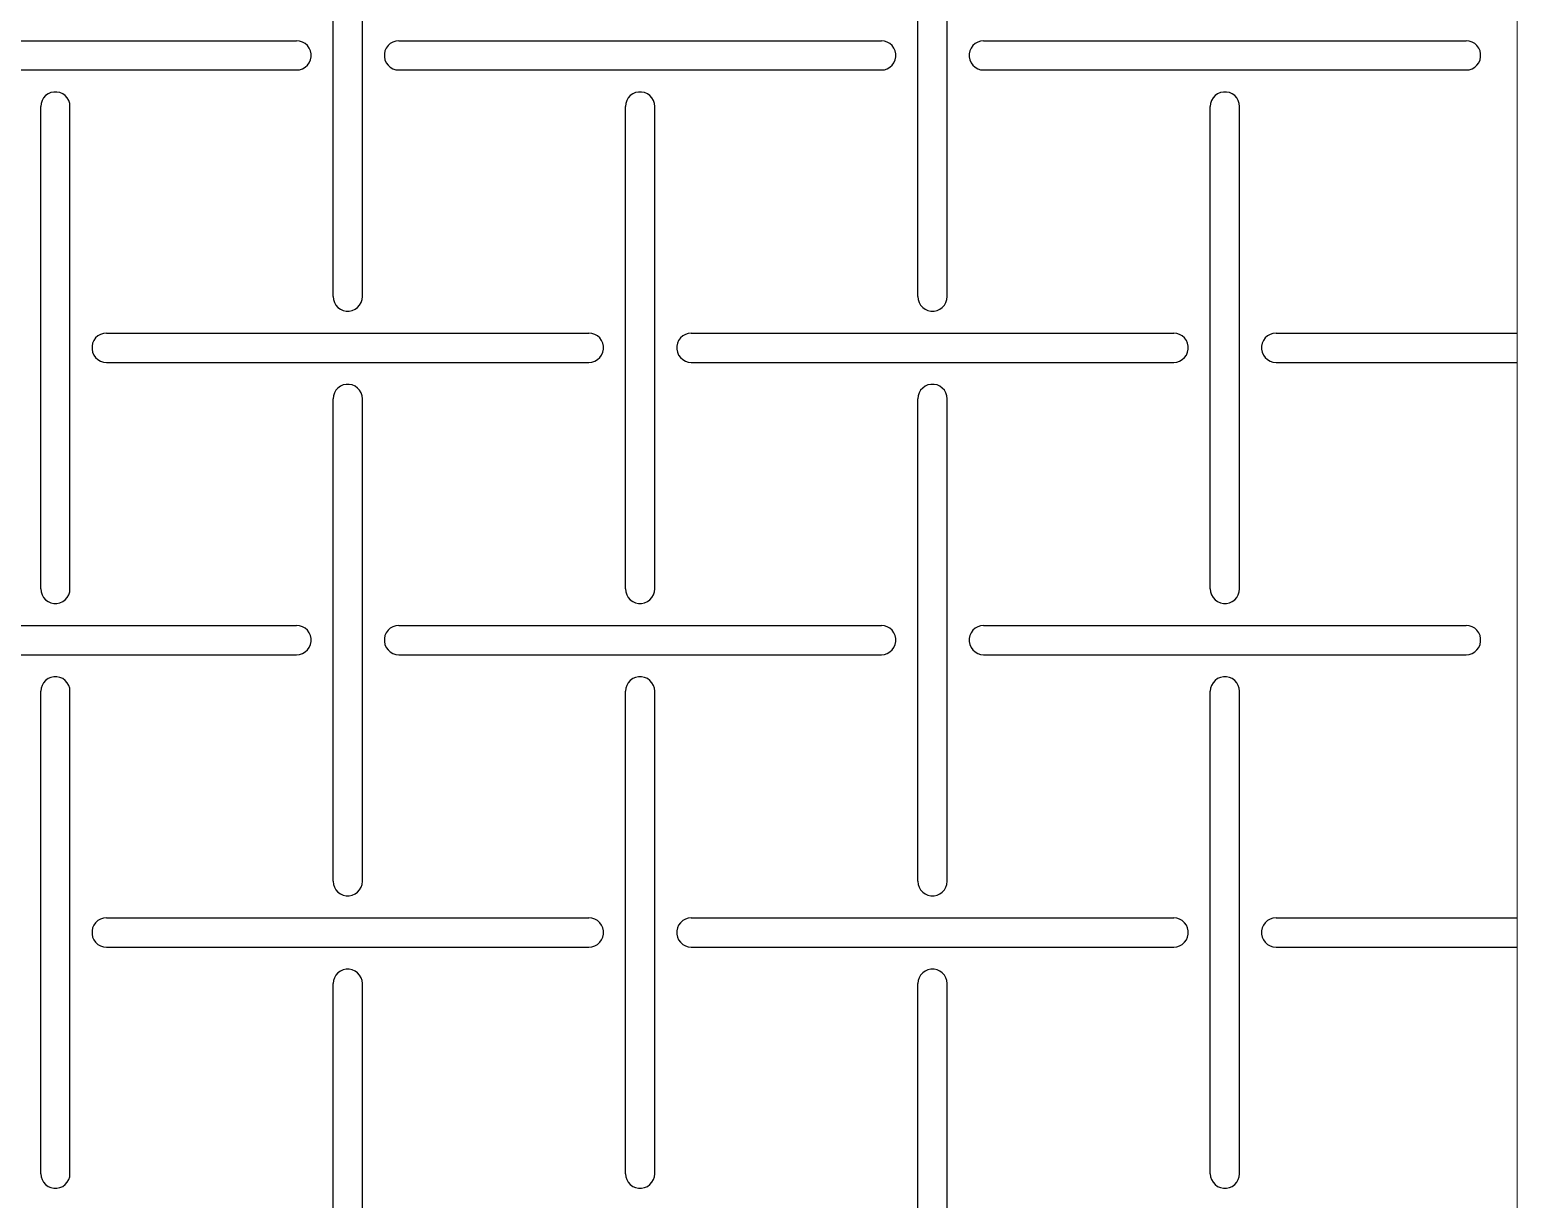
# Model space of a CAD drawing. Header units: metres. Extents: x 0 to 100, y -20 to 320.
# Drawn here: x 49.1 to 100, y 140.9 to 180.9 of the extents above; entities that cross this region are included whole.
import ezdxf

# ---------------------------------------------------------------- set-up
doc = ezdxf.new("R2010")
doc.units = ezdxf.units.M

msp = doc.modelspace()

# ---------------------------------------------------------------- linework, layer by layer
at = {"lineweight": 0}
msp.add_line((100, -20), (100, 320), dxfattribs=at)
for p, q in [((59.5, 171.75), (59.5, 188.25)), ((60.5, 171.75), (60.5, 188.25)), ((79.5, 171.75), (79.5, 188.25)), ((80.5, 171.75), (80.5, 188.25)), ((41.75, 180.5), (58.25, 180.5)), ((58.354, 180.489), (58.25, 180.5)), ((58.453, 180.457), (58.354, 180.489)), ((58.544, 180.405), (58.453, 180.457)), ((58.622, 180.335), (58.544, 180.405)), ((58.683, 180.25), (58.622, 180.335)), ((58.726, 180.155), (58.683, 180.25)), ((58.747, 180.052), (58.726, 180.155)), ((61.274, 180.155), (61.253, 180.052)), ((61.317, 180.25), (61.274, 180.155)), ((61.378, 180.335), (61.317, 180.25)), ((61.456, 180.405), (61.378, 180.335)), ((61.547, 180.457), (61.456, 180.405)), ((61.646, 180.489), (61.547, 180.457)), ((61.75, 180.5), (61.646, 180.489)), ((61.75, 180.5), (78.25, 180.5)), ((78.354, 180.489), (78.25, 180.5)), ((78.453, 180.457), (78.354, 180.489)), ((78.544, 180.405), (78.453, 180.457)), ((78.622, 180.335), (78.544, 180.405)), ((78.683, 180.25), (78.622, 180.335)), ((78.726, 180.155), (78.683, 180.25)), ((78.747, 180.052), (78.726, 180.155)), ((81.274, 180.155), (81.253, 180.052)), ((81.317, 180.25), (81.274, 180.155)), ((81.378, 180.335), (81.317, 180.25)), ((81.456, 180.405), (81.378, 180.335)), ((81.547, 180.457), (81.456, 180.405)), ((81.646, 180.489), (81.547, 180.457)), ((81.75, 180.5), (81.646, 180.489)), ((81.75, 180.5), (98.25, 180.5)), ((98.354, 180.489), (98.25, 180.5)), ((98.453, 180.457), (98.354, 180.489)), ((98.544, 180.405), (98.453, 180.457)), ((98.622, 180.335), (98.544, 180.405)), ((98.683, 180.25), (98.622, 180.335)), ((98.726, 180.155), (98.683, 180.25)), ((98.747, 180.052), (98.726, 180.155)), ((58.453, 179.543), (58.544, 179.595)), ((58.544, 179.595), (58.622, 179.665)), ((58.622, 179.665), (58.683, 179.75)), ((58.683, 179.75), (58.726, 179.845)), ((58.726, 179.845), (58.747, 179.948)), ((58.747, 179.948), (58.747, 180.052)), ((61.253, 180.052), (61.253, 179.948)), ((61.253, 179.948), (61.274, 179.845)), ((61.274, 179.845), (61.317, 179.75)), ((61.317, 179.75), (61.378, 179.665)), ((61.378, 179.665), (61.456, 179.595)), ((61.456, 179.595), (61.547, 179.543)), ((78.453, 179.543), (78.544, 179.595)), ((78.544, 179.595), (78.622, 179.665)), ((78.622, 179.665), (78.683, 179.75)), ((78.683, 179.75), (78.726, 179.845)), ((78.726, 179.845), (78.747, 179.948)), ((78.747, 179.948), (78.747, 180.052)), ((81.253, 180.052), (81.253, 179.948)), ((81.253, 179.948), (81.274, 179.845)), ((81.274, 179.845), (81.317, 179.75)), ((81.317, 179.75), (81.378, 179.665)), ((81.378, 179.665), (81.456, 179.595)), ((81.456, 179.595), (81.547, 179.543)), ((98.453, 179.543), (98.544, 179.595)), ((98.544, 179.595), (98.622, 179.665)), ((98.622, 179.665), (98.683, 179.75)), ((98.683, 179.75), (98.726, 179.845)), ((98.726, 179.845), (98.747, 179.948)), ((98.747, 179.948), (98.747, 180.052)), ((41.75, 179.5), (58.25, 179.5)), ((58.25, 179.5), (58.354, 179.511)), ((58.354, 179.511), (58.453, 179.543)), ((61.547, 179.543), (61.646, 179.511)), ((61.646, 179.511), (61.75, 179.5)), ((61.75, 179.5), (78.25, 179.5)), ((78.25, 179.5), (78.354, 179.511)), ((78.354, 179.511), (78.453, 179.543)), ((81.547, 179.543), (81.646, 179.511)), ((81.646, 179.511), (81.75, 179.5)), ((81.75, 179.5), (98.25, 179.5)), ((98.25, 179.5), (98.354, 179.511)), ((98.354, 179.511), (98.453, 179.543)), ((49.665, 178.622), (49.595, 178.544)), ((49.75, 178.683), (49.665, 178.622)), ((49.845, 178.726), (49.75, 178.683)), ((49.948, 178.747), (49.845, 178.726)), ((50.052, 178.747), (49.948, 178.747)), ((50.155, 178.726), (50.052, 178.747)), ((50.25, 178.683), (50.155, 178.726)), ((50.335, 178.622), (50.25, 178.683)), ((50.405, 178.544), (50.335, 178.622)), ((69.665, 178.622), (69.595, 178.544)), ((69.75, 178.683), (69.665, 178.622)), ((69.845, 178.726), (69.75, 178.683)), ((69.948, 178.747), (69.845, 178.726)), ((70.052, 178.747), (69.948, 178.747)), ((70.155, 178.726), (70.052, 178.747)), ((70.25, 178.683), (70.155, 178.726)), ((70.335, 178.622), (70.25, 178.683)), ((70.405, 178.544), (70.335, 178.622)), ((89.665, 178.622), (89.595, 178.544)), ((89.75, 178.683), (89.665, 178.622)), ((89.845, 178.726), (89.75, 178.683)), ((89.948, 178.747), (89.845, 178.726)), ((90.052, 178.747), (89.948, 178.747)), ((90.155, 178.726), (90.052, 178.747)), ((90.25, 178.683), (90.155, 178.726)), ((90.335, 178.622), (90.25, 178.683)), ((90.405, 178.544), (90.335, 178.622)), ((49.511, 178.354), (49.5, 178.25)), ((49.5, 161.75), (49.5, 178.25)), ((49.543, 178.453), (49.511, 178.354)), ((49.595, 178.544), (49.543, 178.453)), ((50.457, 178.453), (50.405, 178.544)), ((50.489, 178.354), (50.457, 178.453)), ((50.5, 178.25), (50.489, 178.354)), ((50.5, 161.75), (50.5, 178.25)), ((69.511, 178.354), (69.5, 178.25)), ((69.5, 161.75), (69.5, 178.25)), ((69.543, 178.453), (69.511, 178.354)), ((69.595, 178.544), (69.543, 178.453)), ((70.457, 178.453), (70.405, 178.544)), ((70.489, 178.354), (70.457, 178.453)), ((70.5, 178.25), (70.489, 178.354)), ((70.5, 161.75), (70.5, 178.25)), ((89.511, 178.354), (89.5, 178.25)), ((89.5, 161.75), (89.5, 178.25)), ((89.543, 178.453), (89.511, 178.354)), ((89.595, 178.544), (89.543, 178.453)), ((90.457, 178.453), (90.405, 178.544)), ((90.489, 178.354), (90.457, 178.453)), ((90.5, 178.25), (90.489, 178.354)), ((90.5, 161.75), (90.5, 178.25)), ((59.5, 171.75), (59.511, 171.646)), ((59.511, 171.646), (59.543, 171.547)), ((59.543, 171.547), (59.595, 171.456)), ((59.595, 171.456), (59.665, 171.378)), ((60.335, 171.378), (60.405, 171.456)), ((60.405, 171.456), (60.457, 171.547)), ((60.457, 171.547), (60.489, 171.646)), ((60.489, 171.646), (60.5, 171.75)), ((79.5, 171.75), (79.511, 171.646)), ((79.511, 171.646), (79.543, 171.547)), ((79.543, 171.547), (79.595, 171.456)), ((79.595, 171.456), (79.665, 171.378)), ((80.335, 171.378), (80.405, 171.456)), ((80.405, 171.456), (80.457, 171.547)), ((80.457, 171.547), (80.489, 171.646)), ((80.489, 171.646), (80.5, 171.75)), ((59.665, 171.378), (59.75, 171.317)), ((59.75, 171.317), (59.845, 171.274)), ((59.845, 171.274), (59.948, 171.253)), ((59.948, 171.253), (60.052, 171.253)), ((60.052, 171.253), (60.155, 171.274)), ((60.155, 171.274), (60.25, 171.317)), ((60.25, 171.317), (60.335, 171.378)), ((79.665, 171.378), (79.75, 171.317)), ((79.75, 171.317), (79.845, 171.274)), ((79.845, 171.274), (79.948, 171.253)), ((79.948, 171.253), (80.052, 171.253)), ((80.052, 171.253), (80.155, 171.274)), ((80.155, 171.274), (80.25, 171.317)), ((80.25, 171.317), (80.335, 171.378)), ((51.547, 170.457), (51.456, 170.405)), ((51.646, 170.489), (51.547, 170.457)), ((51.75, 170.5), (51.646, 170.489)), ((51.75, 170.5), (68.25, 170.5)), ((68.354, 170.489), (68.25, 170.5)), ((68.453, 170.457), (68.354, 170.489)), ((68.544, 170.405), (68.453, 170.457)), ((71.547, 170.457), (71.456, 170.405)), ((71.646, 170.489), (71.547, 170.457)), ((71.75, 170.5), (71.646, 170.489)), ((71.75, 170.5), (88.25, 170.5)), ((88.354, 170.489), (88.25, 170.5)), ((88.453, 170.457), (88.354, 170.489)), ((88.544, 170.405), (88.453, 170.457)), ((91.547, 170.457), (91.456, 170.405)), ((91.646, 170.489), (91.547, 170.457)), ((91.75, 170.5), (91.646, 170.489)), ((91.75, 170.5), (100, 170.5)), ((51.274, 170.155), (51.253, 170.052)), ((51.253, 170.052), (51.253, 169.948)), ((51.253, 169.948), (51.274, 169.845)), ((51.317, 170.25), (51.274, 170.155)), ((51.378, 170.335), (51.317, 170.25)), ((51.456, 170.405), (51.378, 170.335)), ((68.622, 170.335), (68.544, 170.405)), ((68.683, 170.25), (68.622, 170.335)), ((68.726, 170.155), (68.683, 170.25)), ((68.747, 170.052), (68.726, 170.155)), ((68.726, 169.845), (68.747, 169.948)), ((68.747, 169.948), (68.747, 170.052)), ((71.274, 170.155), (71.253, 170.052)), ((71.253, 170.052), (71.253, 169.948)), ((71.253, 169.948), (71.274, 169.845)), ((71.317, 170.25), (71.274, 170.155)), ((71.378, 170.335), (71.317, 170.25)), ((71.456, 170.405), (71.378, 170.335)), ((88.622, 170.335), (88.544, 170.405)), ((88.683, 170.25), (88.622, 170.335)), ((88.726, 170.155), (88.683, 170.25)), ((88.747, 170.052), (88.726, 170.155)), ((88.726, 169.845), (88.747, 169.948)), ((88.747, 169.948), (88.747, 170.052)), ((91.274, 170.155), (91.253, 170.052)), ((91.253, 170.052), (91.253, 169.948)), ((91.253, 169.948), (91.274, 169.845)), ((91.317, 170.25), (91.274, 170.155)), ((91.378, 170.335), (91.317, 170.25)), ((91.456, 170.405), (91.378, 170.335)), ((51.274, 169.845), (51.317, 169.75)), ((51.317, 169.75), (51.378, 169.665)), ((51.378, 169.665), (51.456, 169.595)), ((51.456, 169.595), (51.547, 169.543)), ((51.547, 169.543), (51.646, 169.511)), ((51.646, 169.511), (51.75, 169.5)), ((51.75, 169.5), (68.25, 169.5)), ((68.25, 169.5), (68.354, 169.511)), ((68.354, 169.511), (68.453, 169.543)), ((68.453, 169.543), (68.544, 169.595)), ((68.544, 169.595), (68.622, 169.665)), ((68.622, 169.665), (68.683, 169.75)), ((68.683, 169.75), (68.726, 169.845)), ((71.274, 169.845), (71.317, 169.75)), ((71.317, 169.75), (71.378, 169.665)), ((71.378, 169.665), (71.456, 169.595)), ((71.456, 169.595), (71.547, 169.543)), ((71.547, 169.543), (71.646, 169.511)), ((71.646, 169.511), (71.75, 169.5)), ((71.75, 169.5), (88.25, 169.5)), ((88.25, 169.5), (88.354, 169.511)), ((88.354, 169.511), (88.453, 169.543)), ((88.453, 169.543), (88.544, 169.595)), ((88.544, 169.595), (88.622, 169.665)), ((88.622, 169.665), (88.683, 169.75)), ((88.683, 169.75), (88.726, 169.845)), ((91.274, 169.845), (91.317, 169.75)), ((91.317, 169.75), (91.378, 169.665)), ((91.378, 169.665), (91.456, 169.595)), ((91.456, 169.595), (91.547, 169.543)), ((91.547, 169.543), (91.646, 169.511)), ((91.646, 169.511), (91.75, 169.5)), ((91.75, 169.5), (100, 169.5)), ((59.543, 168.453), (59.511, 168.354)), ((59.595, 168.544), (59.543, 168.453)), ((59.665, 168.622), (59.595, 168.544)), ((59.75, 168.683), (59.665, 168.622)), ((59.845, 168.726), (59.75, 168.683)), ((59.948, 168.747), (59.845, 168.726)), ((60.052, 168.747), (59.948, 168.747)), ((60.155, 168.726), (60.052, 168.747)), ((60.25, 168.683), (60.155, 168.726)), ((60.335, 168.622), (60.25, 168.683)), ((60.405, 168.544), (60.335, 168.622)), ((60.457, 168.453), (60.405, 168.544)), ((60.489, 168.354), (60.457, 168.453)), ((79.543, 168.453), (79.511, 168.354)), ((79.595, 168.544), (79.543, 168.453)), ((79.665, 168.622), (79.595, 168.544)), ((79.75, 168.683), (79.665, 168.622)), ((79.845, 168.726), (79.75, 168.683)), ((79.948, 168.747), (79.845, 168.726)), ((80.052, 168.747), (79.948, 168.747)), ((80.155, 168.726), (80.052, 168.747)), ((80.25, 168.683), (80.155, 168.726)), ((80.335, 168.622), (80.25, 168.683)), ((80.405, 168.544), (80.335, 168.622)), ((80.457, 168.453), (80.405, 168.544)), ((80.489, 168.354), (80.457, 168.453)), ((59.511, 168.354), (59.5, 168.25)), ((59.5, 151.75), (59.5, 168.25)), ((60.5, 168.25), (60.489, 168.354)), ((60.5, 151.75), (60.5, 168.25)), ((79.511, 168.354), (79.5, 168.25)), ((79.5, 151.75), (79.5, 168.25)), ((80.5, 168.25), (80.489, 168.354)), ((80.5, 151.75), (80.5, 168.25)), ((49.5, 161.75), (49.511, 161.646)), ((49.511, 161.646), (49.543, 161.547)), ((49.543, 161.547), (49.595, 161.456)), ((49.595, 161.456), (49.665, 161.378)), ((49.665, 161.378), (49.75, 161.317)), ((49.75, 161.317), (49.845, 161.274)), ((50.155, 161.274), (50.25, 161.317)), ((50.25, 161.317), (50.335, 161.378)), ((50.335, 161.378), (50.405, 161.456)), ((50.405, 161.456), (50.457, 161.547)), ((50.457, 161.547), (50.489, 161.646)), ((50.489, 161.646), (50.5, 161.75)), ((69.5, 161.75), (69.511, 161.646)), ((69.511, 161.646), (69.543, 161.547)), ((69.543, 161.547), (69.595, 161.456)), ((69.595, 161.456), (69.665, 161.378)), ((69.665, 161.378), (69.75, 161.317)), ((69.75, 161.317), (69.845, 161.274)), ((70.155, 161.274), (70.25, 161.317)), ((70.25, 161.317), (70.335, 161.378)), ((70.335, 161.378), (70.405, 161.456)), ((70.405, 161.456), (70.457, 161.547)), ((70.457, 161.547), (70.489, 161.646)), ((70.489, 161.646), (70.5, 161.75)), ((89.5, 161.75), (89.511, 161.646)), ((89.511, 161.646), (89.543, 161.547)), ((89.543, 161.547), (89.595, 161.456)), ((89.595, 161.456), (89.665, 161.378)), ((89.665, 161.378), (89.75, 161.317)), ((89.75, 161.317), (89.845, 161.274)), ((90.155, 161.274), (90.25, 161.317)), ((90.25, 161.317), (90.335, 161.378)), ((90.335, 161.378), (90.405, 161.456)), ((90.405, 161.456), (90.457, 161.547)), ((90.457, 161.547), (90.489, 161.646)), ((90.489, 161.646), (90.5, 161.75)), ((49.845, 161.274), (49.948, 161.253)), ((49.948, 161.253), (50.052, 161.253)), ((50.052, 161.253), (50.155, 161.274)), ((69.845, 161.274), (69.948, 161.253)), ((69.948, 161.253), (70.052, 161.253)), ((70.052, 161.253), (70.155, 161.274)), ((89.845, 161.274), (89.948, 161.253)), ((89.948, 161.253), (90.052, 161.253)), ((90.052, 161.253), (90.155, 161.274)), ((41.75, 160.5), (58.25, 160.5)), ((58.354, 160.489), (58.25, 160.5)), ((58.453, 160.457), (58.354, 160.489)), ((58.544, 160.405), (58.453, 160.457)), ((58.622, 160.335), (58.544, 160.405)), ((58.683, 160.25), (58.622, 160.335)), ((61.378, 160.335), (61.317, 160.25)), ((61.456, 160.405), (61.378, 160.335)), ((61.547, 160.457), (61.456, 160.405)), ((61.646, 160.489), (61.547, 160.457)), ((61.75, 160.5), (61.646, 160.489)), ((61.75, 160.5), (78.25, 160.5)), ((78.354, 160.489), (78.25, 160.5)), ((78.453, 160.457), (78.354, 160.489)), ((78.544, 160.405), (78.453, 160.457)), ((78.622, 160.335), (78.544, 160.405)), ((78.683, 160.25), (78.622, 160.335)), ((81.378, 160.335), (81.317, 160.25)), ((81.456, 160.405), (81.378, 160.335)), ((81.547, 160.457), (81.456, 160.405)), ((81.646, 160.489), (81.547, 160.457)), ((81.75, 160.5), (81.646, 160.489)), ((81.75, 160.5), (98.25, 160.5)), ((98.354, 160.489), (98.25, 160.5)), ((98.453, 160.457), (98.354, 160.489)), ((98.544, 160.405), (98.453, 160.457)), ((98.622, 160.335), (98.544, 160.405)), ((98.683, 160.25), (98.622, 160.335)), ((58.726, 160.155), (58.683, 160.25)), ((58.683, 159.75), (58.726, 159.845)), ((58.747, 160.052), (58.726, 160.155)), ((58.726, 159.845), (58.747, 159.948)), ((58.747, 159.948), (58.747, 160.052)), ((61.274, 160.155), (61.253, 160.052)), ((61.253, 160.052), (61.253, 159.948)), ((61.253, 159.948), (61.274, 159.845)), ((61.317, 160.25), (61.274, 160.155)), ((61.274, 159.845), (61.317, 159.75)), ((78.726, 160.155), (78.683, 160.25)), ((78.683, 159.75), (78.726, 159.845)), ((78.747, 160.052), (78.726, 160.155)), ((78.726, 159.845), (78.747, 159.948)), ((78.747, 159.948), (78.747, 160.052)), ((81.274, 160.155), (81.253, 160.052)), ((81.253, 160.052), (81.253, 159.948)), ((81.253, 159.948), (81.274, 159.845)), ((81.317, 160.25), (81.274, 160.155)), ((81.274, 159.845), (81.317, 159.75)), ((98.726, 160.155), (98.683, 160.25)), ((98.683, 159.75), (98.726, 159.845)), ((98.747, 160.052), (98.726, 160.155)), ((98.726, 159.845), (98.747, 159.948)), ((98.747, 159.948), (98.747, 160.052)), ((41.75, 159.5), (58.25, 159.5)), ((58.25, 159.5), (58.354, 159.511)), ((58.354, 159.511), (58.453, 159.543)), ((58.453, 159.543), (58.544, 159.595)), ((58.544, 159.595), (58.622, 159.665)), ((58.622, 159.665), (58.683, 159.75)), ((61.317, 159.75), (61.378, 159.665)), ((61.378, 159.665), (61.456, 159.595)), ((61.456, 159.595), (61.547, 159.543)), ((61.547, 159.543), (61.646, 159.511)), ((61.646, 159.511), (61.75, 159.5)), ((61.75, 159.5), (78.25, 159.5)), ((78.25, 159.5), (78.354, 159.511)), ((78.354, 159.511), (78.453, 159.543)), ((78.453, 159.543), (78.544, 159.595)), ((78.544, 159.595), (78.622, 159.665)), ((78.622, 159.665), (78.683, 159.75)), ((81.317, 159.75), (81.378, 159.665)), ((81.378, 159.665), (81.456, 159.595)), ((81.456, 159.595), (81.547, 159.543)), ((81.547, 159.543), (81.646, 159.511)), ((81.646, 159.511), (81.75, 159.5)), ((81.75, 159.5), (98.25, 159.5)), ((98.25, 159.5), (98.354, 159.511)), ((98.354, 159.511), (98.453, 159.543)), ((98.453, 159.543), (98.544, 159.595)), ((98.544, 159.595), (98.622, 159.665)), ((98.622, 159.665), (98.683, 159.75)), ((49.948, 158.747), (49.845, 158.726)), ((50.052, 158.747), (49.948, 158.747)), ((50.155, 158.726), (50.052, 158.747)), ((69.948, 158.747), (69.845, 158.726)), ((70.052, 158.747), (69.948, 158.747)), ((70.155, 158.726), (70.052, 158.747)), ((89.948, 158.747), (89.845, 158.726)), ((90.052, 158.747), (89.948, 158.747)), ((90.155, 158.726), (90.052, 158.747)), ((49.511, 158.354), (49.5, 158.25)), ((49.5, 141.75), (49.5, 158.25)), ((49.543, 158.453), (49.511, 158.354)), ((49.595, 158.544), (49.543, 158.453)), ((49.665, 158.622), (49.595, 158.544)), ((49.75, 158.683), (49.665, 158.622)), ((49.845, 158.726), (49.75, 158.683)), ((50.25, 158.683), (50.155, 158.726)), ((50.335, 158.622), (50.25, 158.683)), ((50.405, 158.544), (50.335, 158.622)), ((50.457, 158.453), (50.405, 158.544)), ((50.489, 158.354), (50.457, 158.453)), ((50.5, 158.25), (50.489, 158.354)), ((50.5, 141.75), (50.5, 158.25)), ((69.511, 158.354), (69.5, 158.25)), ((69.5, 141.75), (69.5, 158.25)), ((69.543, 158.453), (69.511, 158.354)), ((69.595, 158.544), (69.543, 158.453)), ((69.665, 158.622), (69.595, 158.544)), ((69.75, 158.683), (69.665, 158.622)), ((69.845, 158.726), (69.75, 158.683)), ((70.25, 158.683), (70.155, 158.726)), ((70.335, 158.622), (70.25, 158.683)), ((70.405, 158.544), (70.335, 158.622)), ((70.457, 158.453), (70.405, 158.544)), ((70.489, 158.354), (70.457, 158.453)), ((70.5, 158.25), (70.489, 158.354)), ((70.5, 141.75), (70.5, 158.25)), ((89.511, 158.354), (89.5, 158.25)), ((89.5, 141.75), (89.5, 158.25)), ((89.543, 158.453), (89.511, 158.354)), ((89.595, 158.544), (89.543, 158.453)), ((89.665, 158.622), (89.595, 158.544)), ((89.75, 158.683), (89.665, 158.622)), ((89.845, 158.726), (89.75, 158.683)), ((90.25, 158.683), (90.155, 158.726)), ((90.335, 158.622), (90.25, 158.683)), ((90.405, 158.544), (90.335, 158.622)), ((90.457, 158.453), (90.405, 158.544)), ((90.489, 158.354), (90.457, 158.453)), ((90.5, 158.25), (90.489, 158.354)), ((90.5, 141.75), (90.5, 158.25)), ((59.5, 151.75), (59.511, 151.646)), ((59.511, 151.646), (59.543, 151.547)), ((60.457, 151.547), (60.489, 151.646)), ((60.489, 151.646), (60.5, 151.75)), ((79.5, 151.75), (79.511, 151.646)), ((79.511, 151.646), (79.543, 151.547)), ((80.457, 151.547), (80.489, 151.646)), ((80.489, 151.646), (80.5, 151.75)), ((59.543, 151.547), (59.595, 151.456)), ((59.595, 151.456), (59.665, 151.378)), ((59.665, 151.378), (59.75, 151.317)), ((59.75, 151.317), (59.845, 151.274)), ((59.845, 151.274), (59.948, 151.253)), ((59.948, 151.253), (60.052, 151.253)), ((60.052, 151.253), (60.155, 151.274)), ((60.155, 151.274), (60.25, 151.317)), ((60.25, 151.317), (60.335, 151.378)), ((60.335, 151.378), (60.405, 151.456)), ((60.405, 151.456), (60.457, 151.547)), ((79.543, 151.547), (79.595, 151.456)), ((79.595, 151.456), (79.665, 151.378)), ((79.665, 151.378), (79.75, 151.317)), ((79.75, 151.317), (79.845, 151.274)), ((79.845, 151.274), (79.948, 151.253)), ((79.948, 151.253), (80.052, 151.253)), ((80.052, 151.253), (80.155, 151.274)), ((80.155, 151.274), (80.25, 151.317)), ((80.25, 151.317), (80.335, 151.378)), ((80.335, 151.378), (80.405, 151.456)), ((80.405, 151.456), (80.457, 151.547)), ((51.274, 150.155), (51.253, 150.052)), ((51.317, 150.25), (51.274, 150.155)), ((51.378, 150.335), (51.317, 150.25)), ((51.456, 150.405), (51.378, 150.335)), ((51.547, 150.457), (51.456, 150.405)), ((51.646, 150.489), (51.547, 150.457)), ((51.75, 150.5), (51.646, 150.489)), ((51.75, 150.5), (68.25, 150.5)), ((68.354, 150.489), (68.25, 150.5)), ((68.453, 150.457), (68.354, 150.489)), ((68.544, 150.405), (68.453, 150.457)), ((68.622, 150.335), (68.544, 150.405)), ((68.683, 150.25), (68.622, 150.335)), ((68.726, 150.155), (68.683, 150.25)), ((68.747, 150.052), (68.726, 150.155)), ((71.274, 150.155), (71.253, 150.052)), ((71.317, 150.25), (71.274, 150.155)), ((71.378, 150.335), (71.317, 150.25)), ((71.456, 150.405), (71.378, 150.335)), ((71.547, 150.457), (71.456, 150.405)), ((71.646, 150.489), (71.547, 150.457)), ((71.75, 150.5), (71.646, 150.489)), ((71.75, 150.5), (88.25, 150.5)), ((88.354, 150.489), (88.25, 150.5)), ((88.453, 150.457), (88.354, 150.489)), ((88.544, 150.405), (88.453, 150.457)), ((88.622, 150.335), (88.544, 150.405)), ((88.683, 150.25), (88.622, 150.335)), ((88.726, 150.155), (88.683, 150.25)), ((88.747, 150.052), (88.726, 150.155)), ((91.274, 150.155), (91.253, 150.052)), ((91.317, 150.25), (91.274, 150.155)), ((91.378, 150.335), (91.317, 150.25)), ((91.456, 150.405), (91.378, 150.335)), ((91.547, 150.457), (91.456, 150.405)), ((91.646, 150.489), (91.547, 150.457)), ((91.75, 150.5), (91.646, 150.489)), ((91.75, 150.5), (100, 150.5)), ((51.253, 150.052), (51.253, 149.948)), ((51.253, 149.948), (51.274, 149.845)), ((51.274, 149.845), (51.317, 149.75)), ((51.317, 149.75), (51.378, 149.665)), ((51.378, 149.665), (51.456, 149.595)), ((51.456, 149.595), (51.547, 149.543)), ((68.453, 149.543), (68.544, 149.595)), ((68.544, 149.595), (68.622, 149.665)), ((68.622, 149.665), (68.683, 149.75)), ((68.683, 149.75), (68.726, 149.845)), ((68.726, 149.845), (68.747, 149.948)), ((68.747, 149.948), (68.747, 150.052)), ((71.253, 150.052), (71.253, 149.948)), ((71.253, 149.948), (71.274, 149.845)), ((71.274, 149.845), (71.317, 149.75)), ((71.317, 149.75), (71.378, 149.665)), ((71.378, 149.665), (71.456, 149.595)), ((71.456, 149.595), (71.547, 149.543)), ((88.453, 149.543), (88.544, 149.595)), ((88.544, 149.595), (88.622, 149.665)), ((88.622, 149.665), (88.683, 149.75)), ((88.683, 149.75), (88.726, 149.845)), ((88.726, 149.845), (88.747, 149.948)), ((88.747, 149.948), (88.747, 150.052)), ((91.253, 150.052), (91.253, 149.948)), ((91.253, 149.948), (91.274, 149.845)), ((91.274, 149.845), (91.317, 149.75)), ((91.317, 149.75), (91.378, 149.665)), ((91.378, 149.665), (91.456, 149.595)), ((91.456, 149.595), (91.547, 149.543)), ((51.547, 149.543), (51.646, 149.511)), ((51.646, 149.511), (51.75, 149.5)), ((51.75, 149.5), (68.25, 149.5)), ((68.25, 149.5), (68.354, 149.511)), ((68.354, 149.511), (68.453, 149.543)), ((71.547, 149.543), (71.646, 149.511)), ((71.646, 149.511), (71.75, 149.5)), ((71.75, 149.5), (88.25, 149.5)), ((88.25, 149.5), (88.354, 149.511)), ((88.354, 149.511), (88.453, 149.543)), ((91.547, 149.543), (91.646, 149.511)), ((91.646, 149.511), (91.75, 149.5)), ((91.75, 149.5), (100, 149.5)), ((59.665, 148.622), (59.595, 148.544)), ((59.75, 148.683), (59.665, 148.622)), ((59.845, 148.726), (59.75, 148.683)), ((59.948, 148.747), (59.845, 148.726)), ((60.052, 148.747), (59.948, 148.747)), ((60.155, 148.726), (60.052, 148.747)), ((60.25, 148.683), (60.155, 148.726)), ((60.335, 148.622), (60.25, 148.683)), ((60.405, 148.544), (60.335, 148.622)), ((79.665, 148.622), (79.595, 148.544)), ((79.75, 148.683), (79.665, 148.622)), ((79.845, 148.726), (79.75, 148.683)), ((79.948, 148.747), (79.845, 148.726)), ((80.052, 148.747), (79.948, 148.747)), ((80.155, 148.726), (80.052, 148.747)), ((80.25, 148.683), (80.155, 148.726)), ((80.335, 148.622), (80.25, 148.683)), ((80.405, 148.544), (80.335, 148.622)), ((59.511, 148.354), (59.5, 148.25)), ((59.5, 131.75), (59.5, 148.25)), ((59.543, 148.453), (59.511, 148.354)), ((59.595, 148.544), (59.543, 148.453)), ((60.457, 148.453), (60.405, 148.544)), ((60.489, 148.354), (60.457, 148.453)), ((60.5, 148.25), (60.489, 148.354)), ((60.5, 131.75), (60.5, 148.25)), ((79.511, 148.354), (79.5, 148.25)), ((79.5, 131.75), (79.5, 148.25)), ((79.543, 148.453), (79.511, 148.354)), ((79.595, 148.544), (79.543, 148.453)), ((80.457, 148.453), (80.405, 148.544)), ((80.489, 148.354), (80.457, 148.453)), ((80.5, 148.25), (80.489, 148.354)), ((80.5, 131.75), (80.5, 148.25)), ((49.5, 141.75), (49.511, 141.646)), ((49.511, 141.646), (49.543, 141.547)), ((49.543, 141.547), (49.595, 141.456)), ((49.595, 141.456), (49.665, 141.378)), ((50.335, 141.378), (50.405, 141.456)), ((50.405, 141.456), (50.457, 141.547)), ((50.457, 141.547), (50.489, 141.646)), ((50.489, 141.646), (50.5, 141.75)), ((69.5, 141.75), (69.511, 141.646)), ((69.511, 141.646), (69.543, 141.547)), ((69.543, 141.547), (69.595, 141.456)), ((69.595, 141.456), (69.665, 141.378)), ((70.335, 141.378), (70.405, 141.456)), ((70.405, 141.456), (70.457, 141.547)), ((70.457, 141.547), (70.489, 141.646)), ((70.489, 141.646), (70.5, 141.75)), ((89.5, 141.75), (89.511, 141.646)), ((89.511, 141.646), (89.543, 141.547)), ((89.543, 141.547), (89.595, 141.456)), ((89.595, 141.456), (89.665, 141.378)), ((90.335, 141.378), (90.405, 141.456)), ((90.405, 141.456), (90.457, 141.547)), ((90.457, 141.547), (90.489, 141.646)), ((90.489, 141.646), (90.5, 141.75)), ((49.665, 141.378), (49.75, 141.317)), ((49.75, 141.317), (49.845, 141.274)), ((49.845, 141.274), (49.948, 141.253)), ((49.948, 141.253), (50.052, 141.253)), ((50.052, 141.253), (50.155, 141.274)), ((50.155, 141.274), (50.25, 141.317)), ((50.25, 141.317), (50.335, 141.378)), ((69.665, 141.378), (69.75, 141.317)), ((69.75, 141.317), (69.845, 141.274)), ((69.845, 141.274), (69.948, 141.253)), ((69.948, 141.253), (70.052, 141.253)), ((70.052, 141.253), (70.155, 141.274)), ((70.155, 141.274), (70.25, 141.317)), ((70.25, 141.317), (70.335, 141.378)), ((89.665, 141.378), (89.75, 141.317)), ((89.75, 141.317), (89.845, 141.274)), ((89.845, 141.274), (89.948, 141.253)), ((89.948, 141.253), (90.052, 141.253)), ((90.052, 141.253), (90.155, 141.274)), ((90.155, 141.274), (90.25, 141.317)), ((90.25, 141.317), (90.335, 141.378))]:
    msp.add_line(p, q)

doc.saveas('drawing.dxf')
